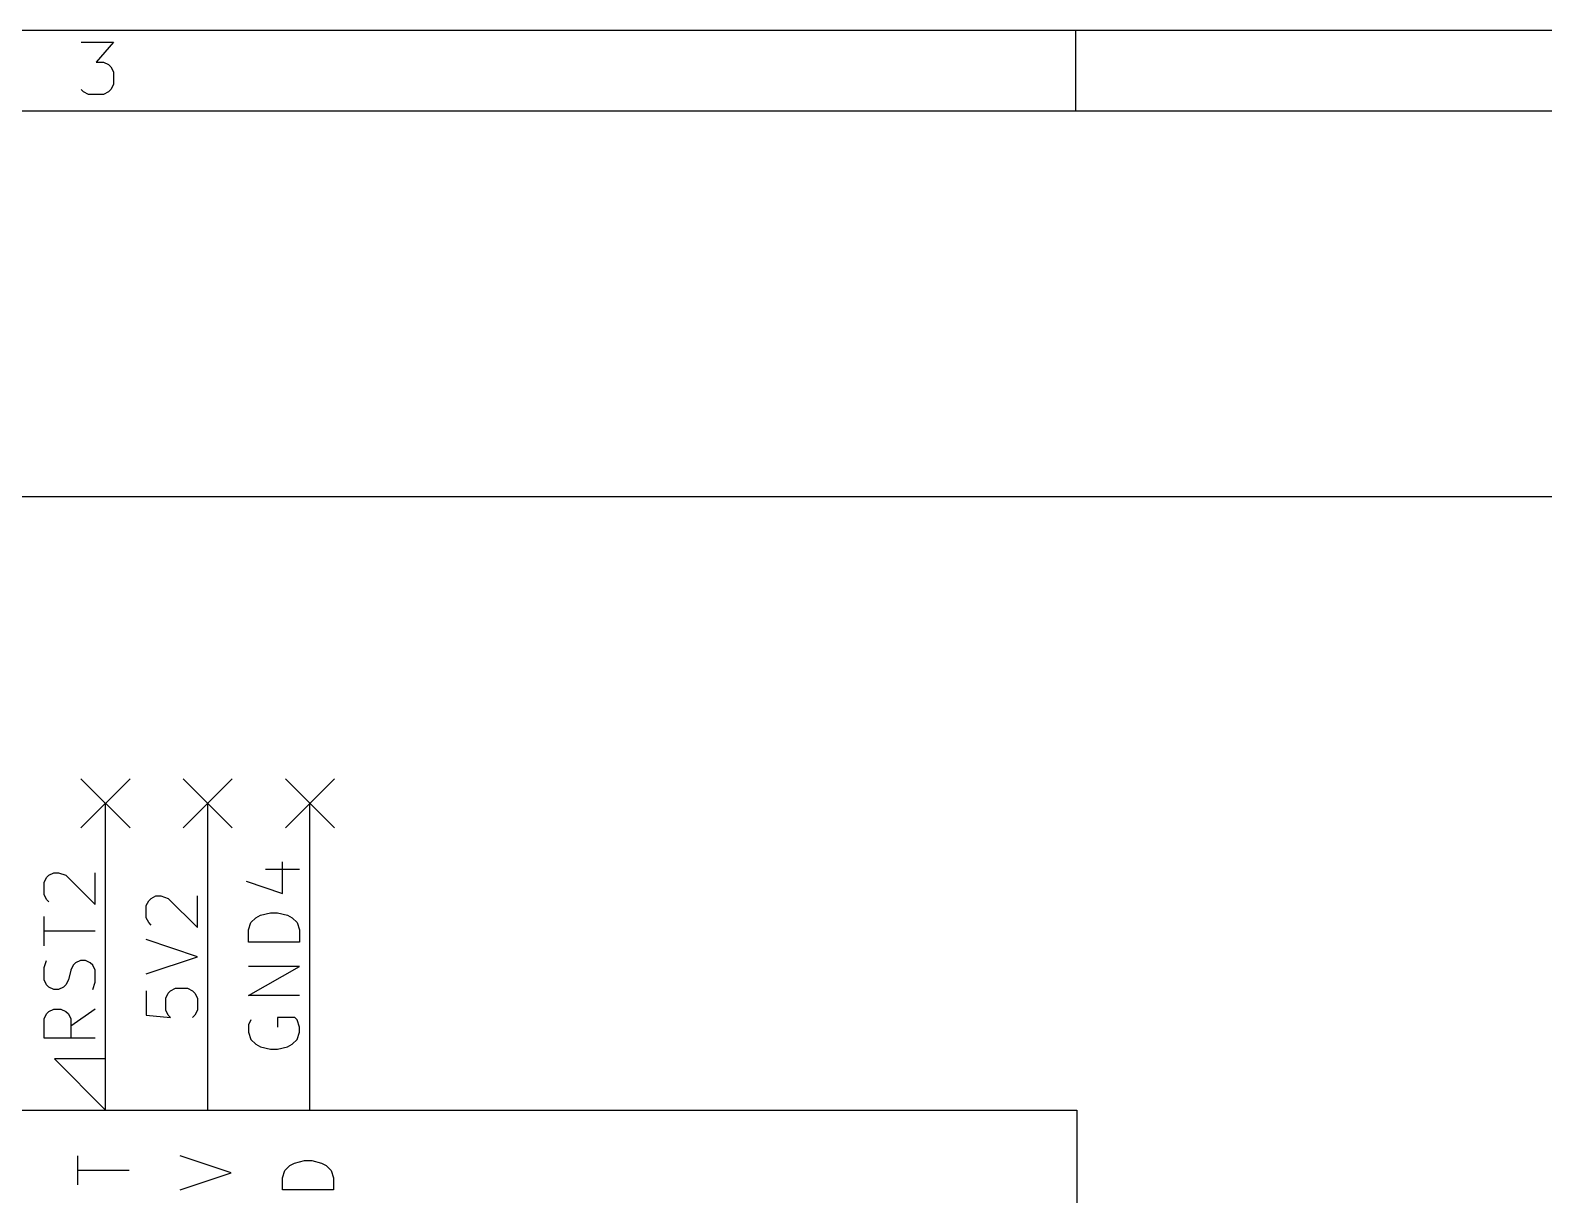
# Model space of a CAD drawing. Extents: x 0.4 to 11.3, y -7.9 to -0.4.
# Drawn here: x 5.276 to 6.757, y -1.533 to -0.394 of the extents above; entities that cross this region are included whole.
import ezdxf

# ---------------------------------------------------------------- set-up
doc = ezdxf.new("R2010")
doc.units = 0
doc.header["$MEASUREMENT"] = 0
for name, color, linetype in [('BLUE2', 5, 'CONTINUOUS'), ('BLUE3', 171, 'CONTINUOUS'), ('CYAN2', 4, 'CONTINUOUS'), ('LYELLOW', 51, 'CONTINUOUS'), ('RED2', 1, 'CONTINUOUS'), ('RED3', 11, 'CONTINUOUS')]:
    doc.layers.add(name, color=color, linetype=linetype)

msp = doc.modelspace()

# ---------------------------------------------------------------- linework, layer by layer
at = {"layer": 'BLUE2', "linetype": 'CONTINUOUS'}
for p, q in [((5.326, -1.126), (5.374, -1.174)), ((5.374, -1.126), (5.326, -1.174)), ((5.426, -1.126), (5.474, -1.174)), ((5.474, -1.126), (5.426, -1.174)), ((5.526, -1.126), (5.574, -1.174)), ((5.574, -1.126), (5.526, -1.174))]:
    msp.add_line(p, q, dxfattribs=at)
at = {"layer": 'BLUE3', "linetype": 'CONTINUOUS'}
msp.add_line((7.1, -0.85), (3.65, -0.85), dxfattribs=at)
at = {"layer": 'CYAN2', "linetype": 'CONTINUOUS'}
for p, q in [((5.3231, -1.5233), (5.3231, -1.4948)), ((5.3231, -1.5233), (5.3231, -1.4948)), ((5.4731, -1.5114), (5.4231, -1.4948)), ((5.4731, -1.5114), (5.4231, -1.4948)), ((5.3731, -1.509), (5.3231, -1.509)), ((5.3731, -1.509), (5.3231, -1.509)), ((5.5231, -1.5162), (5.5255, -1.509)), ((5.5231, -1.5162), (5.5255, -1.509)), ((5.5255, -1.509), (5.5303, -1.5043)), ((5.5255, -1.509), (5.5303, -1.5043)), ((5.5303, -1.5043), (5.535, -1.5019)), ((5.5303, -1.5043), (5.535, -1.5019)), ((5.535, -1.5019), (5.5446, -1.4995)), ((5.535, -1.5019), (5.5446, -1.4995)), ((5.5446, -1.4995), (5.5517, -1.4995)), ((5.5446, -1.4995), (5.5517, -1.4995)), ((5.5517, -1.4995), (5.5612, -1.5019)), ((5.5517, -1.4995), (5.5612, -1.5019)), ((5.5612, -1.5019), (5.566, -1.5043)), ((5.5612, -1.5019), (5.566, -1.5043)), ((5.566, -1.5043), (5.5708, -1.509)), ((5.566, -1.5043), (5.5708, -1.509)), ((5.5708, -1.509), (5.5731, -1.5162)), ((5.5708, -1.509), (5.5731, -1.5162)), ((5.4231, -1.5281), (5.4731, -1.5114)), ((5.4231, -1.5281), (5.4731, -1.5114)), ((5.5231, -1.5281), (5.5231, -1.5162)), ((5.5231, -1.5281), (5.5231, -1.5162)), ((5.5731, -1.5162), (5.5731, -1.5281)), ((5.5731, -1.5162), (5.5731, -1.5281)), ((5.5731, -1.5281), (5.5231, -1.5281)), ((5.5731, -1.5281), (5.5231, -1.5281))]:
    msp.add_line(p, q, dxfattribs=at)
at = {"layer": 'LYELLOW', "linetype": 'CONTINUOUS'}
for p, q in [((4.3, -1.45), (6.3, -1.45)), ((6.3, -1.45), (6.3, -6.05))]:
    msp.add_line(p, q, dxfattribs=at)
at = {"layer": 'RED2', "linetype": 'CONTINUOUS'}
for p, q in [((0.3937, -0.3937), (11.2993, -0.3937)), ((6.2992, -0.4724), (6.2992, -0.3937)), ((5.3262, -0.4053), (5.3578, -0.4053)), ((5.3578, -0.4053), (5.3408, -0.4248)), ((5.3408, -0.4248), (5.3481, -0.4248)), ((5.3481, -0.4248), (5.353, -0.4272)), ((5.353, -0.4272), (5.3554, -0.4296)), ((5.3554, -0.4296), (5.3578, -0.4345)), ((5.3578, -0.4345), (5.3578, -0.4467)), ((5.3286, -0.454), (5.3262, -0.4516)), ((5.3335, -0.4564), (5.3286, -0.454)), ((5.3481, -0.4564), (5.3335, -0.4564)), ((5.353, -0.454), (5.3481, -0.4564)), ((5.3554, -0.4516), (5.353, -0.454)), ((5.3578, -0.4467), (5.3554, -0.4516)), ((0.4724, -0.4724), (11.2206, -0.4724)), ((5.35, -1.45), (5.35, -1.15)), ((5.35, -1.45), (5.35, -1.15)), ((5.45, -1.45), (5.45, -1.15)), ((5.45, -1.45), (5.45, -1.15)), ((5.55, -1.45), (5.55, -1.15)), ((5.55, -1.45), (5.55, -1.15)), ((5.35, -1.4), (5.3, -1.4)), ((5.3, -1.4), (5.35, -1.45)), ((5.35, -1.4), (5.3, -1.4)), ((5.3, -1.4), (5.35, -1.45)), ((4.3, -1.45), (6.3, -1.45)), ((6.3, -1.45), (6.3, -6.05))]:
    msp.add_line(p, q, dxfattribs=at)
at = {"layer": 'RED3', "linetype": 'CONTINUOUS'}
for p, q in [((5.5232, -1.2381), (5.5232, -1.2071)), ((5.5232, -1.2381), (5.5232, -1.2071)), ((5.2899, -1.2274), (5.2923, -1.2226)), ((5.2899, -1.2274), (5.2923, -1.2226)), ((5.2899, -1.2393), (5.2899, -1.2274)), ((5.2899, -1.2393), (5.2899, -1.2274)), ((5.2923, -1.2226), (5.2946, -1.2202)), ((5.2923, -1.2226), (5.2946, -1.2202)), ((5.2946, -1.2202), (5.2994, -1.2179)), ((5.2946, -1.2202), (5.2994, -1.2179)), ((5.2994, -1.2179), (5.3042, -1.2179)), ((5.2994, -1.2179), (5.3042, -1.2179)), ((5.3042, -1.2179), (5.3113, -1.2202)), ((5.3042, -1.2179), (5.3113, -1.2202)), ((5.3113, -1.2202), (5.3399, -1.2488)), ((5.3113, -1.2202), (5.3399, -1.2488)), ((5.3399, -1.2488), (5.3399, -1.2179)), ((5.3399, -1.2488), (5.3399, -1.2179)), ((5.4875, -1.2262), (5.5232, -1.2381)), ((5.4875, -1.2262), (5.5232, -1.2381)), ((5.5065, -1.2143), (5.5399, -1.2143)), ((5.5065, -1.2143), (5.5399, -1.2143)), ((5.2923, -1.244), (5.2899, -1.2393)), ((5.2923, -1.244), (5.2899, -1.2393)), ((5.3923, -1.2452), (5.3946, -1.2429)), ((5.3923, -1.2452), (5.3946, -1.2429)), ((5.3946, -1.2429), (5.3994, -1.2405)), ((5.3946, -1.2429), (5.3994, -1.2405)), ((5.3994, -1.2405), (5.4042, -1.2405)), ((5.3994, -1.2405), (5.4042, -1.2405)), ((5.4042, -1.2405), (5.4113, -1.2429)), ((5.4042, -1.2405), (5.4113, -1.2429)), ((5.4113, -1.2429), (5.4399, -1.2714)), ((5.4113, -1.2429), (5.4399, -1.2714)), ((5.4399, -1.2714), (5.4399, -1.2405)), ((5.4399, -1.2714), (5.4399, -1.2405)), ((5.2946, -1.2464), (5.2923, -1.244)), ((5.2946, -1.2464), (5.2923, -1.244)), ((5.3899, -1.25), (5.3923, -1.2452)), ((5.3899, -1.25), (5.3923, -1.2452)), ((5.3899, -1.2619), (5.3899, -1.25)), ((5.3899, -1.2619), (5.3899, -1.25)), ((5.5018, -1.2595), (5.5113, -1.2571)), ((5.5018, -1.2595), (5.5113, -1.2571)), ((5.5113, -1.2571), (5.5184, -1.2571)), ((5.5113, -1.2571), (5.5184, -1.2571)), ((5.5184, -1.2571), (5.528, -1.2595)), ((5.5184, -1.2571), (5.528, -1.2595)), ((5.2899, -1.2893), (5.2899, -1.2607)), ((5.2899, -1.2893), (5.2899, -1.2607)), ((5.3923, -1.2667), (5.3899, -1.2619)), ((5.3923, -1.2667), (5.3899, -1.2619)), ((5.3946, -1.269), (5.3923, -1.2667)), ((5.3946, -1.269), (5.3923, -1.2667)), ((5.4899, -1.2738), (5.4923, -1.2667)), ((5.4899, -1.2738), (5.4923, -1.2667)), ((5.4923, -1.2667), (5.497, -1.2619)), ((5.4923, -1.2667), (5.497, -1.2619)), ((5.497, -1.2619), (5.5018, -1.2595)), ((5.497, -1.2619), (5.5018, -1.2595)), ((5.528, -1.2595), (5.5327, -1.2619)), ((5.528, -1.2595), (5.5327, -1.2619)), ((5.5327, -1.2619), (5.5375, -1.2667)), ((5.5327, -1.2619), (5.5375, -1.2667)), ((5.5375, -1.2667), (5.5399, -1.2738)), ((5.5375, -1.2667), (5.5399, -1.2738)), ((5.3399, -1.275), (5.2899, -1.275)), ((5.3399, -1.275), (5.2899, -1.275)), ((5.4399, -1.3), (5.3899, -1.2833)), ((5.4399, -1.3), (5.3899, -1.2833)), ((5.4899, -1.2857), (5.4899, -1.2738)), ((5.4899, -1.2857), (5.4899, -1.2738)), ((5.5399, -1.2857), (5.4899, -1.2857)), ((5.5399, -1.2857), (5.4899, -1.2857)), ((5.5399, -1.2738), (5.5399, -1.2857)), ((5.5399, -1.2738), (5.5399, -1.2857)), ((5.3899, -1.3167), (5.4399, -1.3)), ((5.3899, -1.3167), (5.4399, -1.3)), ((5.2899, -1.3107), (5.2923, -1.3036)), ((5.2899, -1.3107), (5.2923, -1.3036)), ((5.2899, -1.3226), (5.2899, -1.3107)), ((5.2899, -1.3226), (5.2899, -1.3107)), ((5.3161, -1.3131), (5.3137, -1.3226)), ((5.3161, -1.3131), (5.3137, -1.3226)), ((5.3184, -1.3083), (5.3161, -1.3131)), ((5.3184, -1.3083), (5.3161, -1.3131)), ((5.3208, -1.3059), (5.3184, -1.3083)), ((5.3208, -1.3059), (5.3184, -1.3083)), ((5.3256, -1.3036), (5.3208, -1.3059)), ((5.3256, -1.3036), (5.3208, -1.3059)), ((5.3304, -1.3036), (5.3256, -1.3036)), ((5.3304, -1.3036), (5.3256, -1.3036)), ((5.3351, -1.3059), (5.3304, -1.3036)), ((5.3351, -1.3059), (5.3304, -1.3036)), ((5.3375, -1.3083), (5.3351, -1.3059)), ((5.3375, -1.3083), (5.3351, -1.3059)), ((5.3399, -1.3131), (5.3375, -1.3083)), ((5.3399, -1.3131), (5.3375, -1.3083)), ((5.3399, -1.325), (5.3399, -1.3131)), ((5.3399, -1.325), (5.3399, -1.3131)), ((5.4899, -1.3381), (5.5399, -1.3095)), ((5.5399, -1.3095), (5.4899, -1.3095)), ((5.4899, -1.3381), (5.5399, -1.3095)), ((5.5399, -1.3095), (5.4899, -1.3095)), ((5.2923, -1.3274), (5.2899, -1.3226)), ((5.2923, -1.3274), (5.2899, -1.3226)), ((5.2946, -1.3298), (5.2923, -1.3274)), ((5.2946, -1.3298), (5.2923, -1.3274)), ((5.2994, -1.3321), (5.2946, -1.3298)), ((5.2994, -1.3321), (5.2946, -1.3298)), ((5.3042, -1.3321), (5.2994, -1.3321)), ((5.3042, -1.3321), (5.2994, -1.3321)), ((5.3089, -1.3298), (5.3042, -1.3321)), ((5.3089, -1.3298), (5.3042, -1.3321)), ((5.3113, -1.3274), (5.3089, -1.3298)), ((5.3113, -1.3274), (5.3089, -1.3298)), ((5.3137, -1.3226), (5.3113, -1.3274)), ((5.3137, -1.3226), (5.3113, -1.3274)), ((5.3375, -1.3321), (5.3399, -1.325)), ((5.3375, -1.3321), (5.3399, -1.325)), ((5.4137, -1.3333), (5.4184, -1.3309)), ((5.4137, -1.3333), (5.4184, -1.3309)), ((5.4184, -1.3309), (5.4304, -1.3309)), ((5.4184, -1.3309), (5.4304, -1.3309)), ((5.4304, -1.3309), (5.4351, -1.3333)), ((5.4304, -1.3309), (5.4351, -1.3333)), ((5.3899, -1.3333), (5.3899, -1.3571)), ((5.3899, -1.3333), (5.3899, -1.3571)), ((5.4089, -1.3405), (5.4113, -1.3357)), ((5.4089, -1.3405), (5.4113, -1.3357)), ((5.4089, -1.3524), (5.4089, -1.3405)), ((5.4089, -1.3524), (5.4089, -1.3405)), ((5.4113, -1.3357), (5.4137, -1.3333)), ((5.4113, -1.3357), (5.4137, -1.3333)), ((5.4351, -1.3333), (5.4375, -1.3357)), ((5.4351, -1.3333), (5.4375, -1.3357)), ((5.4375, -1.3357), (5.4399, -1.3405)), ((5.4375, -1.3357), (5.4399, -1.3405)), ((5.4399, -1.3405), (5.4399, -1.3524)), ((5.4399, -1.3405), (5.4399, -1.3524)), ((5.5399, -1.3381), (5.4899, -1.3381)), ((5.5399, -1.3381), (5.4899, -1.3381)), ((5.2899, -1.3607), (5.2923, -1.3559)), ((5.2899, -1.3607), (5.2923, -1.3559)), ((5.2899, -1.3798), (5.2899, -1.3607)), ((5.2899, -1.3798), (5.2899, -1.3607)), ((5.2923, -1.3559), (5.2946, -1.3536)), ((5.2923, -1.3559), (5.2946, -1.3536)), ((5.2946, -1.3536), (5.2994, -1.3512)), ((5.2946, -1.3536), (5.2994, -1.3512)), ((5.2994, -1.3512), (5.3065, -1.3512)), ((5.2994, -1.3512), (5.3065, -1.3512)), ((5.3065, -1.3512), (5.3113, -1.3536)), ((5.3065, -1.3512), (5.3113, -1.3536)), ((5.3113, -1.3536), (5.3137, -1.3559)), ((5.3113, -1.3536), (5.3137, -1.3559)), ((5.3137, -1.3559), (5.3161, -1.3607)), ((5.3137, -1.3559), (5.3161, -1.3607)), ((5.3399, -1.3512), (5.3161, -1.3679)), ((5.3399, -1.3512), (5.3161, -1.3679)), ((5.3161, -1.3607), (5.3161, -1.3798)), ((5.3161, -1.3607), (5.3161, -1.3798)), ((5.3899, -1.3571), (5.4137, -1.3595)), ((5.3899, -1.3571), (5.4137, -1.3595)), ((5.4113, -1.3571), (5.4089, -1.3524)), ((5.4113, -1.3571), (5.4089, -1.3524)), ((5.4137, -1.3595), (5.4113, -1.3571)), ((5.4137, -1.3595), (5.4113, -1.3571)), ((5.4375, -1.3571), (5.4351, -1.3595)), ((5.4375, -1.3571), (5.4351, -1.3595)), ((5.4399, -1.3524), (5.4375, -1.3571)), ((5.4399, -1.3524), (5.4375, -1.3571)), ((5.4923, -1.3619), (5.4899, -1.3667)), ((5.4923, -1.3619), (5.4899, -1.3667)), ((5.5351, -1.3595), (5.5184, -1.3595)), ((5.5184, -1.3595), (5.5184, -1.369)), ((5.5351, -1.3595), (5.5184, -1.3595)), ((5.5184, -1.3595), (5.5184, -1.369)), ((5.5375, -1.3619), (5.5351, -1.3595)), ((5.5375, -1.3619), (5.5351, -1.3595)), ((5.5399, -1.369), (5.5375, -1.3619)), ((5.5399, -1.369), (5.5375, -1.3619)), ((5.4899, -1.3667), (5.4899, -1.3738)), ((5.4899, -1.3667), (5.4899, -1.3738)), ((5.4899, -1.3738), (5.4923, -1.3809)), ((5.4899, -1.3738), (5.4923, -1.3809)), ((5.5375, -1.3809), (5.5399, -1.3738)), ((5.5375, -1.3809), (5.5399, -1.3738)), ((5.5399, -1.3738), (5.5399, -1.369)), ((5.5399, -1.3738), (5.5399, -1.369)), ((5.3399, -1.3798), (5.2899, -1.3798)), ((5.3399, -1.3798), (5.2899, -1.3798)), ((5.4923, -1.3809), (5.497, -1.3857)), ((5.4923, -1.3809), (5.497, -1.3857)), ((5.497, -1.3857), (5.5018, -1.3881)), ((5.497, -1.3857), (5.5018, -1.3881)), ((5.5018, -1.3881), (5.5113, -1.3905)), ((5.5018, -1.3881), (5.5113, -1.3905)), ((5.5113, -1.3905), (5.5184, -1.3905)), ((5.5113, -1.3905), (5.5184, -1.3905)), ((5.5184, -1.3905), (5.528, -1.3881)), ((5.5184, -1.3905), (5.528, -1.3881)), ((5.528, -1.3881), (5.5327, -1.3857)), ((5.528, -1.3881), (5.5327, -1.3857)), ((5.5327, -1.3857), (5.5375, -1.3809)), ((5.5327, -1.3857), (5.5375, -1.3809))]:
    msp.add_line(p, q, dxfattribs=at)

doc.saveas('drawing.dxf')
